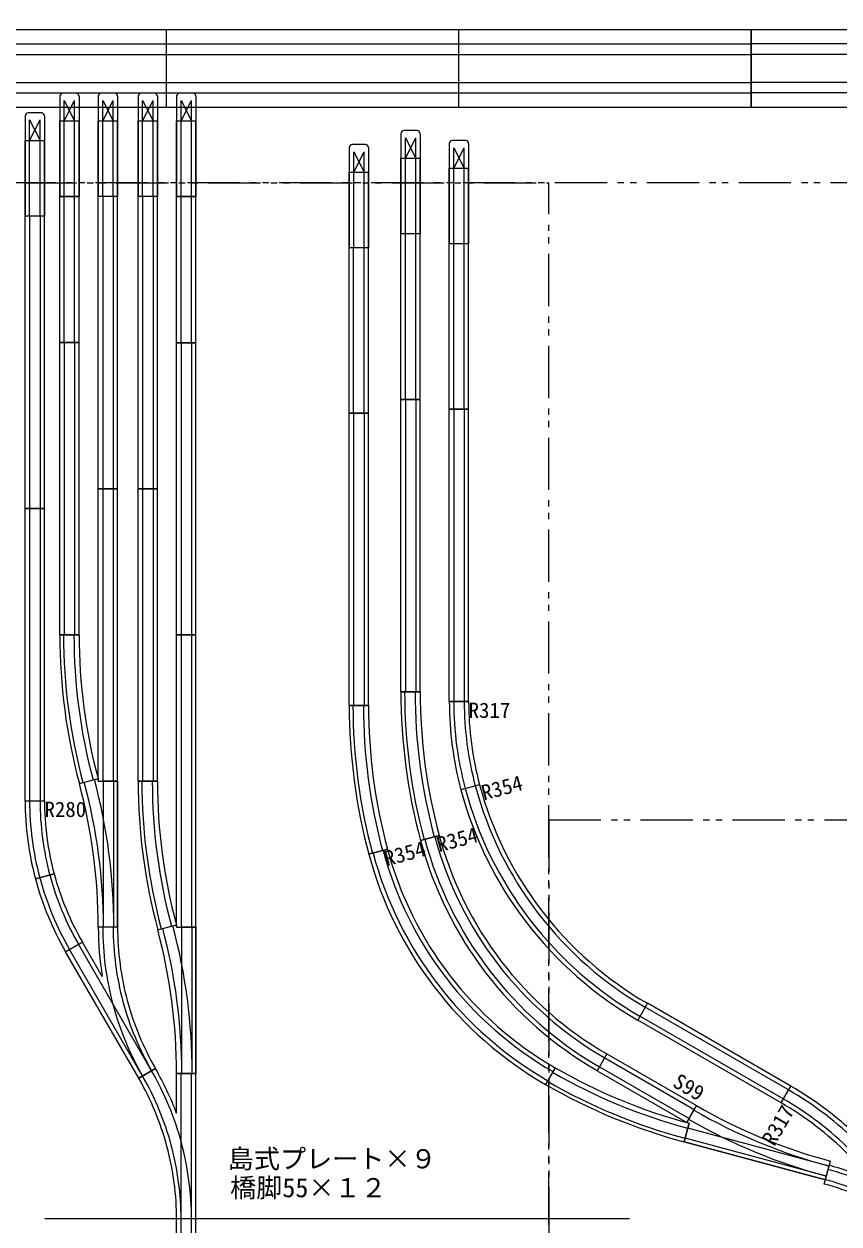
# Model space of a CAD drawing. Units: millimetres, scale not verified. Extents: x -9453 to 4173, y -8805 to 4050.
# Drawn here: x -27 to 753, y 1182 to 2331 of the extents above; entities that cross this region are included whole.
import ezdxf
from ezdxf.enums import TextEntityAlignment as Align

# ---------------------------------------------------------------- set-up
doc = ezdxf.new("R2010")
doc.units = ezdxf.units.MM
doc.header["$LTSCALE"] = 10
doc.linetypes.add('DOUBLE_CHAIN1', pattern=[8.8, 5, -1, 0.6, -0.6, 0.6, -1])
for name, color, linetype, lineweight in [('0-0_線路', 7, 'Continuous', 9), ('0-2', 7, 'Continuous', 9), ('0-8_教室', 3, 'DOUBLE_CHAIN1', 9)]:
    doc.layers.add(name, color=color, linetype=linetype, lineweight=lineweight)
doc.styles.add('ＭＳ ゴシック', font='')
doc.styles.get('ＭＳ ゴシック').set_extended_font_data('MS Gothic')

msp = doc.modelspace()

# ---------------------------------------------------------------- linework, layer by layer
at = {"layer": '0-0_線路', "color": 3}
for p, q in [((109.36, 2325.6), (-170.64, 2325.6)), ((389.36, 2325.6), (109.36, 2325.6)), ((669.36, 2325.6), (389.36, 2325.6)), ((949.36, 2325.6), (669.36, 2325.6)), ((-170.64, 2251.6), (109.36, 2251.6)), ((109.36, 2251.6), (389.36, 2251.6)), ((389.36, 2251.6), (669.36, 2251.6)), ((669.36, 2251.6), (949.36, 2251.6)), ((132.82, 1186.58), (-7.18, 1186.58)), ((272.82, 1186.58), (132.82, 1186.58)), ((412.82, 1186.58), (272.82, 1186.58)), ((552.82, 1186.58), (412.82, 1186.58))]:
    msp.add_line(p, q, dxfattribs=at)
at = {"layer": '0-0_線路'}
for p, q in [((109.36, 2251.6), (109.36, 2325.6)), ((109.36, 2251.6), (109.36, 2325.6)), ((389.36, 2251.6), (389.36, 2325.6)), ((389.36, 2251.6), (389.36, 2325.6)), ((669.36, 2251.6), (669.36, 2325.6)), ((669.36, 2251.6), (669.36, 2325.6)), ((669.36, 2325.6), (669.36, 2251.6)), ((22.72, 2264.94), (10.22, 2264.94)), ((59.58, 2264.9), (47.08, 2264.9)), ((97.74, 2264.94), (85.24, 2264.94)), ((134.61, 2264.9), (122.11, 2264.9)), ((7.22, 2261.94), (7.22, 2165.94)), ((25.72, 2261.94), (25.72, 2165.94)), ((44.08, 2261.9), (44.08, 2165.9)), ((62.58, 2261.9), (62.58, 2165.9)), ((82.24, 2261.94), (82.24, 2165.94)), ((100.74, 2261.94), (100.74, 2165.94)), ((119.11, 2261.9), (119.11, 2165.9)), ((137.61, 2261.9), (137.61, 2165.9)), ((-25.92, 2243.14), (-25.92, 2147.14)), ((-10.42, 2246.14), (-22.92, 2246.14)), ((-7.42, 2243.14), (-7.42, 2147.14)), ((7.22, 2165.94), (7.22, 2238.44)), ((7.22, 2238.44), (25.72, 2238.44)), ((25.72, 2165.94), (25.72, 2238.44)), ((44.08, 2165.9), (44.08, 2238.4)), ((44.08, 2238.4), (62.58, 2238.4)), ((62.58, 2165.9), (62.58, 2238.4)), ((82.24, 2165.94), (82.24, 2238.44)), ((82.24, 2238.44), (100.74, 2238.44)), ((100.74, 2165.94), (100.74, 2238.44)), ((119.11, 2238.4), (137.61, 2238.4)), ((137.61, 2165.9), (137.61, 2238.4)), ((-25.92, 2147.14), (-25.92, 2219.64)), ((-25.92, 2219.64), (-7.42, 2219.64)), ((-7.42, 2147.14), (-7.42, 2219.64)), ((333.88, 2226.04), (333.88, 2130.04)), ((349.38, 2229.04), (336.88, 2229.04)), ((352.38, 2226.04), (352.38, 2130.04)), ((395.73, 2219.56), (383.23, 2219.56)), ((284.38, 2212.77), (284.38, 2116.77)), ((299.89, 2215.77), (287.38, 2215.77)), ((302.88, 2212.77), (302.88, 2116.77)), ((380.23, 2216.56), (380.23, 2120.56)), ((398.73, 2216.56), (398.73, 2120.56)), ((333.88, 2130.04), (333.88, 2202.54)), ((333.88, 2202.54), (352.38, 2202.54)), ((352.38, 2130.04), (352.38, 2202.54)), ((284.38, 2116.77), (284.38, 2189.27)), ((284.38, 2189.27), (302.88, 2189.27)), ((302.88, 2116.77), (302.88, 2189.27)), ((380.23, 2120.56), (380.23, 2193.06)), ((380.23, 2193.06), (398.73, 2193.06)), ((398.73, 2120.56), (398.73, 2193.06)), ((7.22, 2025.94), (7.22, 2165.94)), ((7.22, 2165.94), (25.72, 2165.94)), ((7.22, 2165.94), (25.72, 2165.94)), ((25.72, 2165.94), (7.22, 2165.94)), ((25.72, 2165.94), (7.22, 2165.94)), ((25.72, 2025.94), (25.72, 2165.94)), ((62.58, 2165.9), (44.08, 2165.9)), ((62.58, 2165.9), (44.08, 2165.9)), ((62.58, 2165.9), (44.08, 2165.9)), ((62.58, 1885.9), (62.58, 2165.9)), ((82.24, 1885.94), (82.24, 2165.94)), ((100.74, 2165.94), (82.24, 2165.94)), ((100.74, 2165.94), (82.24, 2165.94)), ((100.74, 2165.94), (82.24, 2165.94)), ((100.74, 1885.94), (100.74, 2165.94)), ((119.11, 2025.9), (119.11, 2165.9)), ((119.11, 2165.9), (137.61, 2165.9)), ((119.11, 2165.9), (137.61, 2165.9)), ((137.61, 2165.9), (119.11, 2165.9)), ((137.61, 2025.9), (137.61, 2165.9)), ((-25.92, 1867.14), (-25.92, 2147.14)), ((-7.42, 2147.14), (-25.92, 2147.14)), ((-7.42, 2147.14), (-25.92, 2147.14)), ((-7.42, 2147.14), (-25.92, 2147.14)), ((-7.42, 1867.14), (-7.42, 2147.14)), ((333.88, 1971.54), (333.88, 2130.04)), ((352.38, 2130.04), (333.88, 2130.04)), ((352.38, 2130.04), (333.88, 2130.04)), ((352.38, 1971.54), (352.38, 2130.04)), ((284.38, 1958.27), (284.38, 2116.77)), ((302.88, 2116.77), (284.38, 2116.77)), ((302.88, 2116.77), (284.38, 2116.77)), ((302.88, 1958.27), (302.88, 2116.77)), ((380.23, 1962.06), (380.23, 2120.56)), ((398.73, 2120.56), (380.23, 2120.56)), ((398.73, 2120.56), (380.23, 2120.56)), ((398.73, 1962.06), (398.73, 2120.56)), ((7.22, 1745.94), (7.22, 2025.94)), ((25.72, 2025.94), (7.22, 2025.94)), ((25.72, 2025.94), (7.22, 2025.94)), ((7.22, 2025.94), (25.72, 2025.94)), ((7.22, 2025.94), (25.72, 2025.94)), ((7.22, 2025.94), (25.72, 2025.94)), ((25.72, 1745.94), (25.72, 2025.94)), ((119.11, 1745.9), (119.11, 2025.9)), ((137.61, 2025.9), (119.11, 2025.9)), ((137.61, 2025.9), (119.11, 2025.9)), ((119.11, 2025.9), (137.61, 2025.9)), ((119.11, 2025.9), (137.61, 2025.9)), ((119.11, 2025.9), (137.61, 2025.9)), ((137.61, 1745.9), (137.61, 2025.9)), ((333.88, 1691.54), (333.88, 1971.54)), ((352.38, 1971.54), (333.88, 1971.54)), ((352.38, 1971.54), (333.88, 1971.54)), ((333.88, 1971.54), (352.38, 1971.54)), ((352.38, 1691.54), (352.38, 1971.54)), ((284.38, 1678.27), (284.38, 1958.27)), ((302.88, 1958.27), (284.38, 1958.27)), ((302.88, 1958.27), (284.38, 1958.27)), ((284.38, 1958.27), (302.88, 1958.27)), ((302.88, 1678.27), (302.88, 1958.27)), ((380.23, 1682.06), (380.23, 1962.06)), ((398.73, 1962.06), (380.23, 1962.06)), ((398.73, 1962.06), (380.23, 1962.06)), ((380.23, 1962.06), (398.73, 1962.06)), ((398.73, 1682.06), (398.73, 1962.06)), ((44.08, 1605.9), (44.08, 1885.9)), ((62.58, 1885.9), (44.08, 1885.9)), ((44.08, 1885.9), (62.58, 1885.9)), ((44.08, 1885.9), (62.58, 1885.9)), ((62.58, 1605.9), (62.58, 1885.9)), ((82.24, 1605.94), (82.24, 1885.94)), ((100.74, 1885.94), (82.24, 1885.94)), ((100.74, 1885.94), (82.24, 1885.94)), ((82.24, 1885.94), (100.74, 1885.94)), ((82.24, 1885.94), (100.74, 1885.94)), ((100.74, 1605.94), (100.74, 1885.94)), ((-25.92, 1587.14), (-25.92, 1867.14)), ((-7.42, 1867.14), (-25.92, 1867.14)), ((-7.42, 1867.14), (-25.92, 1867.14)), ((-25.92, 1867.14), (-7.42, 1867.14)), ((-25.92, 1867.14), (-7.42, 1867.14)), ((-7.42, 1587.14), (-7.42, 1867.14)), ((25.72, 1745.94), (7.22, 1745.94)), ((7.22, 1745.94), (25.72, 1745.94)), ((7.22, 1745.94), (25.72, 1745.94)), ((119.11, 1465.9), (119.11, 1745.9)), ((137.61, 1745.9), (119.11, 1745.9)), ((137.61, 1745.9), (119.11, 1745.9)), ((119.11, 1745.9), (137.61, 1745.9)), ((119.11, 1745.9), (137.61, 1745.9)), ((137.61, 1465.9), (137.61, 1745.9)), ((352.38, 1691.54), (333.88, 1691.54)), ((333.88, 1691.54), (352.38, 1691.54)), ((333.88, 1691.54), (352.38, 1691.54)), ((284.38, 1678.27), (302.88, 1678.27)), ((284.38, 1678.27), (302.88, 1678.27)), ((302.88, 1678.27), (284.39, 1678.27)), ((398.73, 1682.06), (380.23, 1682.06)), ((380.23, 1682.06), (398.73, 1682.06)), ((380.23, 1682.06), (398.73, 1682.06)), ((25.96, 1603.53), (43.83, 1608.32)), ((25.96, 1603.53), (43.83, 1608.32)), ((44.08, 1605.9), (62.58, 1605.9)), ((44.08, 1605.9), (62.58, 1605.9)), ((62.58, 1605.9), (62.58, 1465.9)), ((100.74, 1605.94), (82.24, 1605.94)), ((82.24, 1605.94), (100.74, 1605.94)), ((82.24, 1605.94), (100.74, 1605.94)), ((409.22, 1602.41), (391.35, 1597.62)), ((409.22, 1602.41), (391.35, 1597.62)), ((-25.92, 1587.14), (-7.42, 1587.14)), ((-25.92, 1587.14), (-7.42, 1587.14)), ((-25.92, 1587.14), (-7.42, 1587.14)), ((370.5, 1553.91), (352.63, 1549.12)), ((352.63, 1549.12), (370.5, 1553.91)), ((321, 1540.64), (303.13, 1535.86)), ((303.13, 1535.86), (321, 1540.64)), ((-16.06, 1512.28), (1.81, 1517.07)), ((1.81, 1517.07), (-16.06, 1512.28)), ((62.58, 1465.9), (44.08, 1465.9)), ((100.99, 1463.53), (118.86, 1468.32)), ((100.99, 1463.53), (118.86, 1468.32)), ((119.11, 1465.9), (137.61, 1465.9)), ((119.11, 1465.9), (137.61, 1465.9)), ((137.61, 1465.9), (137.61, 1325.9)), ((12.84, 1442.52), (28.86, 1451.77)), ((12.84, 1442.52), (28.86, 1451.77)), ((28.86, 1451.77), (12.84, 1442.52)), ((28.86, 1451.77), (12.84, 1442.52)), ((47.96, 1418.67), (28.86, 1451.77)), ((82.84, 1321.28), (12.84, 1442.52)), ((569.85, 1393.08), (560.6, 1377.05)), ((569.85, 1393.08), (560.6, 1377.05)), ((707.11, 1313.83), (569.85, 1393.08)), ((697.86, 1297.8), (560.6, 1377.05)), ((531.13, 1344.57), (521.88, 1328.55)), ((531.13, 1344.57), (521.88, 1328.55)), ((531.13, 1344.57), (616.86, 1295.07)), ((82.84, 1321.28), (98.86, 1330.53)), ((98.86, 1330.53), (82.84, 1321.28)), ((82.84, 1321.28), (98.86, 1330.53)), ((82.84, 1321.28), (98.86, 1330.53)), ((82.84, 1321.28), (98.86, 1330.53)), ((137.61, 1325.9), (119.11, 1325.9)), ((137.61, 1325.9), (119.11, 1325.9)), ((119.11, 1325.9), (137.61, 1325.9)), ((119.11, 1287.69), (119.11, 1325.9)), ((137.61, 1185.9), (137.61, 1325.9)), ((481.63, 1331.31), (472.38, 1315.29)), ((481.63, 1331.31), (472.38, 1315.29)), ((521.88, 1328.55), (607.61, 1279.05)), ((697.86, 1297.8), (707.11, 1313.83)), ((616.86, 1295.07), (607.61, 1279.05)), ((607.61, 1279.05), (616.86, 1295.07)), ((607.61, 1279.05), (616.86, 1295.07)), ((607.61, 1279.05), (616.86, 1295.07)), ((607.61, 1279.05), (616.86, 1295.07)), ((607.61, 1279.05), (614.49, 1290.96)), ((605.09, 1260.32), (609.88, 1278.19)), ((605.09, 1260.32), (740.32, 1224.08)), ((739.22, 1219.98), (744.01, 1237.85)), ((119.11, 1045.9), (119.11, 1185.9)), ((137.61, 1045.9), (137.61, 1185.9))]:
    msp.add_line(p, q, dxfattribs=at)
at = {"layer": '0-0_線路', "color": 2}
for p, q in [((-170.64, 2312.1), (109.36, 2312.1)), ((109.36, 2312.1), (389.36, 2312.1)), ((389.36, 2312.1), (669.36, 2312.1)), ((949.36, 2312.1), (669.36, 2312.1)), ((-170.64, 2302.1), (109.36, 2302.1)), ((109.36, 2302.1), (389.36, 2302.1)), ((389.36, 2302.1), (669.36, 2302.1)), ((949.36, 2302.1), (669.36, 2302.1)), ((-170.64, 2275.1), (109.36, 2275.1)), ((-170.64, 2265.1), (109.36, 2265.1)), ((109.36, 2275.1), (389.36, 2275.1)), ((109.36, 2265.1), (389.36, 2265.1)), ((389.36, 2275.1), (669.36, 2275.1)), ((389.36, 2265.1), (669.36, 2265.1)), ((949.36, 2275.1), (669.36, 2275.1)), ((949.36, 2265.1), (669.36, 2265.1)), ((11.47, 2238.44), (11.47, 2258.02)), ((11.47, 2258.02), (21.47, 2238.44)), ((11.47, 2238.44), (21.47, 2258.02)), ((21.47, 2238.44), (21.47, 2258.02)), ((48.33, 2238.4), (48.33, 2257.98)), ((48.33, 2257.98), (58.33, 2238.4)), ((48.33, 2238.4), (58.33, 2257.98)), ((58.33, 2238.4), (58.33, 2257.98)), ((86.49, 2238.44), (86.49, 2258.02)), ((86.49, 2258.02), (96.49, 2238.44)), ((86.49, 2238.44), (96.49, 2258.02)), ((96.49, 2238.44), (96.49, 2258.02)), ((123.36, 2238.4), (123.36, 2257.98)), ((123.36, 2257.98), (133.36, 2238.4)), ((123.36, 2238.4), (133.36, 2257.98)), ((133.36, 2238.4), (133.36, 2257.98)), ((-21.67, 2219.64), (-21.67, 2239.22)), ((-21.67, 2239.22), (-11.67, 2219.64)), ((-21.67, 2219.64), (-11.67, 2239.22)), ((-11.67, 2219.64), (-11.67, 2239.22)), ((11.47, 2165.94), (11.47, 2238.44)), ((21.47, 2165.94), (21.47, 2238.44)), ((48.33, 2165.9), (48.33, 2238.4)), ((58.33, 2165.9), (58.33, 2238.4)), ((86.49, 2165.94), (86.49, 2238.44)), ((96.49, 2165.94), (96.49, 2238.44)), ((123.36, 2165.9), (123.36, 2238.4)), ((133.36, 2165.9), (133.36, 2238.4)), ((-21.67, 2147.14), (-21.67, 2219.64)), ((-11.67, 2147.14), (-11.67, 2219.64)), ((338.13, 2202.54), (338.13, 2222.11)), ((338.13, 2222.11), (348.13, 2202.54)), ((338.13, 2202.54), (348.13, 2222.11)), ((348.13, 2202.54), (348.13, 2222.11)), ((288.64, 2189.27), (288.64, 2208.85)), ((288.64, 2208.85), (298.63, 2189.27)), ((288.64, 2189.27), (298.63, 2208.85)), ((298.63, 2189.27), (298.63, 2208.85)), ((384.48, 2193.06), (384.48, 2212.64)), ((384.48, 2212.64), (394.48, 2193.06)), ((384.48, 2193.06), (394.48, 2212.64)), ((394.48, 2193.06), (394.48, 2212.64)), ((338.13, 2130.04), (338.13, 2202.54)), ((348.13, 2130.04), (348.13, 2202.54)), ((288.64, 2116.77), (288.64, 2189.27)), ((298.63, 2116.77), (298.63, 2189.27)), ((384.48, 2120.56), (384.48, 2193.06)), ((394.48, 2120.56), (394.48, 2193.06)), ((11.47, 2025.94), (11.47, 2165.94)), ((21.47, 2025.94), (21.47, 2165.94)), ((48.33, 2165.9), (48.33, 1885.9)), ((58.33, 2165.9), (58.33, 1885.9)), ((86.49, 2165.94), (86.49, 1885.94)), ((96.49, 2165.94), (96.49, 1885.94)), ((123.36, 2025.9), (123.36, 2165.9)), ((133.36, 2025.9), (133.36, 2165.9)), ((-21.67, 2147.14), (-21.67, 1867.14)), ((-11.67, 2147.14), (-11.67, 1867.14)), ((338.13, 1971.54), (338.13, 2130.04)), ((348.13, 1971.54), (348.13, 2130.04)), ((288.63, 1958.27), (288.63, 2116.77)), ((298.63, 1958.27), (298.63, 2116.77)), ((384.48, 1962.06), (384.48, 2120.56)), ((394.48, 1962.06), (394.48, 2120.56)), ((11.47, 2025.94), (11.47, 1745.94)), ((21.47, 2025.94), (21.47, 1745.94)), ((123.36, 2025.9), (123.36, 1745.9)), ((133.36, 2025.9), (133.36, 1745.9)), ((338.13, 1971.54), (338.13, 1691.54)), ((348.13, 1971.54), (348.13, 1691.54)), ((288.63, 1958.27), (288.63, 1678.27)), ((298.63, 1958.27), (298.63, 1678.27)), ((384.48, 1962.06), (384.48, 1682.06)), ((394.48, 1962.06), (394.48, 1682.06)), ((48.33, 1885.9), (48.33, 1605.9)), ((58.33, 1885.9), (58.33, 1605.9)), ((86.49, 1885.94), (86.49, 1605.94)), ((96.49, 1885.94), (96.49, 1605.94)), ((-21.67, 1867.14), (-21.67, 1587.14)), ((-11.67, 1867.14), (-11.67, 1587.14)), ((123.36, 1745.9), (123.36, 1465.9)), ((133.36, 1745.9), (133.36, 1465.9)), ((49.02, 1465.9), (49.02, 1605.9)), ((59.02, 1465.9), (59.02, 1605.9)), ((124.05, 1325.9), (124.05, 1465.9)), ((134.05, 1325.9), (134.05, 1465.9)), ((95.18, 1328.4), (25.18, 1449.64)), ((86.52, 1323.4), (16.52, 1444.64)), ((699.99, 1301.48), (562.72, 1380.73)), ((704.99, 1310.14), (567.72, 1389.39)), ((529, 1340.89), (614.74, 1291.39)), ((123.36, 1185.9), (123.36, 1325.9)), ((133.36, 1185.9), (133.36, 1325.9)), ((524, 1332.23), (609.74, 1282.73)), ((743.83, 1237.18), (608.6, 1273.42)), ((741.24, 1227.53), (606.01, 1263.76)), ((123.36, 1045.9), (123.36, 1185.9)), ((133.36, 1045.9), (133.36, 1185.9))]:
    msp.add_line(p, q, dxfattribs=at)
at = {"layer": '0-0_線路'}
for points in [[(137.61, 2165.9), (119.11, 2165.9), (119.11, 2238.4)], [(62.58, 1885.9), (44.08, 1885.9), (44.08, 2165.9)], [(43.83, 1608.32), (44.08, 1605.9), (62.58, 1605.9)], [(62.58, 1605.9), (62.58, 1465.9), (44.08, 1465.9)], [(62.58, 1465.9), (62.58, 1605.9), (49.02, 1605.9)], [(62.58, 1465.9), (62.58, 1605.9), (62.58, 1465.9)], [(118.86, 1468.32), (119.11, 1465.9), (137.61, 1465.9)], [(137.61, 1465.9), (137.61, 1325.9), (119.11, 1325.9)], [(137.61, 1325.9), (137.61, 1465.9), (124.05, 1465.9)], [(137.61, 1325.9), (137.61, 1465.9), (137.61, 1325.9)], [(98.86, 1330.53), (82.84, 1321.28), (98.86, 1330.53)], [(607.61, 1279.05), (609.88, 1278.19), (605.09, 1260.32)], [(740.32, 1224.08), (605.09, 1260.32), (608.6, 1273.42)], [(740.32, 1224.08), (605.09, 1260.32), (740.32, 1224.08)], [(605.09, 1260.32), (740.32, 1224.08), (745.11, 1241.95)]]:
    msp.add_lwpolyline(points, dxfattribs=at)
for centre, radius, start, end in [((10.22, 2261.94), 3, 90, 180), ((22.72, 2261.94), 3, 0, 90), ((47.08, 2261.9), 3, 90, 180), ((59.58, 2261.9), 3, 0, 90), ((85.24, 2261.94), 3, 90, 180), ((97.74, 2261.94), 3, 0, 90), ((122.11, 2261.9), 3, 90, 180), ((134.61, 2261.9), 3, 0, 90), ((-22.92, 2243.14), 3, 90, 180), ((-10.42, 2243.14), 3, 0, 90), ((336.88, 2226.04), 3, 90, 180), ((349.38, 2226.04), 3, 0, 90), ((383.23, 2216.56), 3, 90, 180), ((395.73, 2216.56), 3, 0, 90), ((287.38, 2212.77), 3, 90, 180), ((299.89, 2212.77), 3, 0, 90), ((557.47, 1745.94), 550.25, 179.99995, 195), ((557.47, 1745.94), 531.75, 180.00002, 195), ((884.13, 1691.54), 550.25, 179.99995, 195), ((884.13, 1691.54), 531.75, 180.00002, 195), ((834.64, 1678.27), 550.25, 179.99995, 195), ((834.63, 1678.27), 531.75, 180.00002, 195), ((706.48, 1682.06), 326.25, 179.99998, 195), ((706.48, 1682.06), 307.75, 180, 195), ((-487.67, 1465.9), 531.75, 0, 14.99998), ((632.49, 1605.94), 550.25, 179.99995, 195), ((632.49, 1605.94), 531.75, 180.00002, 195), ((742.22, 1691.64), 344.75, 195, 240), ((263.33, 1587.14), 289.25, 180.00002, 195), ((263.33, 1587.14), 270.75, 180.00002, 195), ((742.22, 1691.64), 363.25, 195, 240), ((703.5, 1643.14), 344.75, 195, 240), ((654.01, 1629.87), 344.75, 195, 240), ((703.5, 1643.14), 363.25, 195, 240), ((654.01, 1629.87), 363.25, 195, 240), ((263.33, 1587.14), 289.25, 195.00002, 210), ((263.33, 1587.14), 270.75, 195.00002, 210), ((333.33, 1465.9), 289.25, 179.99997, 189.39694), ((333.3, 1465.9), 270.72, 179.99911, 195.00079), ((333.33, 1465.9), 270.75, 179.99997, 195), ((-412.64, 1325.9), 531.75, 0, 14.99998), ((333.31, 1465.89), 270.72, 194.99911, 210.00079), ((333.33, 1465.9), 270.75, 194.99997, 210), ((-151.64, 1185.9), 289.25, 20.60304, 30.00002), ((747.51, 1791.82), 531.75, 240.00002, 255), ((-151.64, 1185.9), 270.75, 15.00002, 30.00005), ((-151.61, 1185.91), 270.72, 14.99919, 30.00087), ((747.51, 1791.82), 550.25, 239.99995, 255), ((543.99, 1031.28), 326.25, 45, 60.00002), ((882.74, 1755.58), 531.75, 240.00002, 255), ((543.99, 1031.28), 307.75, 45, 60), ((-151.64, 1185.9), 270.75, 0, 15.00003), ((-151.61, 1185.9), 270.72, 359.99921, 15.00089), ((669.15, 958.45), 289.25, 65.60304, 75.00002), ((669.16, 958.48), 270.72, 59.99919, 75.00087), ((669.15, 958.45), 270.75, 60.00002, 75.00005)]:
    msp.add_arc(centre, radius, start, end, dxfattribs=at)
at = {"layer": '0-0_線路', "color": 2}
for centre, radius, start, end in [((557.47, 1745.94), 546.69, 180, 195), ((557.47, 1745.94), 536.69, 180, 195), ((884.13, 1691.54), 546.69, 180, 195), ((884.13, 1691.54), 536.69, 180, 195), ((834.63, 1678.27), 546.69, 180, 195), ((834.63, 1678.27), 536.69, 180, 195), ((706.48, 1682.06), 322, 179.99998, 195), ((706.48, 1682.06), 312, 180.00002, 195), ((-487.67, 1465.9), 536.69, 0, 15), ((-487.67, 1465.9), 546.69, 0, 15), ((632.49, 1605.94), 546.69, 180, 195), ((632.49, 1605.94), 536.69, 180, 195), ((742.22, 1691.64), 359, 195, 240), ((742.22, 1691.64), 349, 195, 240), ((263.33, 1587.14), 285, 180.00002, 195), ((263.33, 1587.14), 275, 180.00002, 195), ((703.5, 1643.14), 349, 195, 240), ((703.5, 1643.14), 359, 195, 240), ((654.01, 1629.87), 359, 195, 240), ((654.01, 1629.87), 349, 195, 240), ((263.33, 1587.14), 285, 195.00002, 210), ((263.33, 1587.14), 275, 195.00002, 210), ((333.33, 1465.9), 285, 179.99994, 195), ((333.33, 1465.9), 275, 179.99995, 195), ((-412.64, 1325.9), 536.69, 0, 15), ((-412.64, 1325.9), 546.69, 0, 15), ((333.33, 1465.9), 285, 194.99994, 210), ((333.33, 1465.9), 275, 194.99995, 210), ((-151.64, 1185.9), 275, 15, 30.00005), ((-151.64, 1185.9), 285, 15.00002, 30.00008), ((747.51, 1791.82), 536.69, 240, 255), ((747.51, 1791.82), 546.69, 240, 255), ((543.99, 1031.28), 312, 45, 59.99998), ((543.99, 1031.28), 322, 45, 60.00002), ((882.74, 1755.58), 536.69, 240, 255), ((882.74, 1755.58), 546.69, 240, 255), ((-151.64, 1185.9), 275, 0, 15.00005), ((-151.64, 1185.9), 285, 0, 15.00006), ((669.15, 958.45), 285, 60.00002, 75.00008), ((669.15, 958.45), 275, 60, 75.00005)]:
    msp.add_arc(centre, radius, start, end, dxfattribs=at)
at = {"layer": '0-8_教室'}
for p, q in [((475.37, 388.9), (475.37, 2178.9)), ((475.37, 1568.9), (475.37, -221.1))]:
    msp.add_line(p, q, dxfattribs=at)
for points in [[(1675.37, 2178.9), (-114.63, 2178.9), (-114.63, 2768.9)], [(-114.63, 388.9), (-114.63, 2178.9), (475.37, 2178.9)], [(475.37, 1568.9), (1065.37, 1568.9), (1065.37, -221.1)]]:
    msp.add_lwpolyline(points, dxfattribs=at)

# ---------------------------------------------------------------- texts
at = {"layer": '0-0_線路', "style": 'ＭＳ ゴシック'}
msp.add_text('島式プレート×９', height=18.33, dxfattribs=at).set_placement((168.04, 1229.47), align=Align.BOTTOM_LEFT)
at = {"layer": '0-2', "style": 'ＭＳ ゴシック'}
for s, p in [('R317', (398.73, 1662.06)), ('R280', (-7.42, 1567.14))]:
    msp.add_text(s, height=14.66, dxfattribs=at).set_placement(p, align=Align.BOTTOM_LEFT)
for s, rotation, p in [('R354', 15, (414.4, 1583.09)), ('R354', 15, (371.57, 1533.49)), ('R354', 15, (321.41, 1520.05)), ('   S99', 330, (564.9, 1325.07)), ('R317', 60, (695.18, 1253.16))]:
    msp.add_text(s, height=14.66, rotation=rotation, dxfattribs=at).set_placement(p, align=Align.BOTTOM_LEFT)
at = {"layer": '0-8_教室', "color": 7, "style": 'ＭＳ ゴシック'}
msp.add_text('橋脚55×１２', height=18.33, dxfattribs=at).set_placement((170.34, 1201.81), align=Align.BOTTOM_LEFT)

doc.saveas('drawing.dxf')
